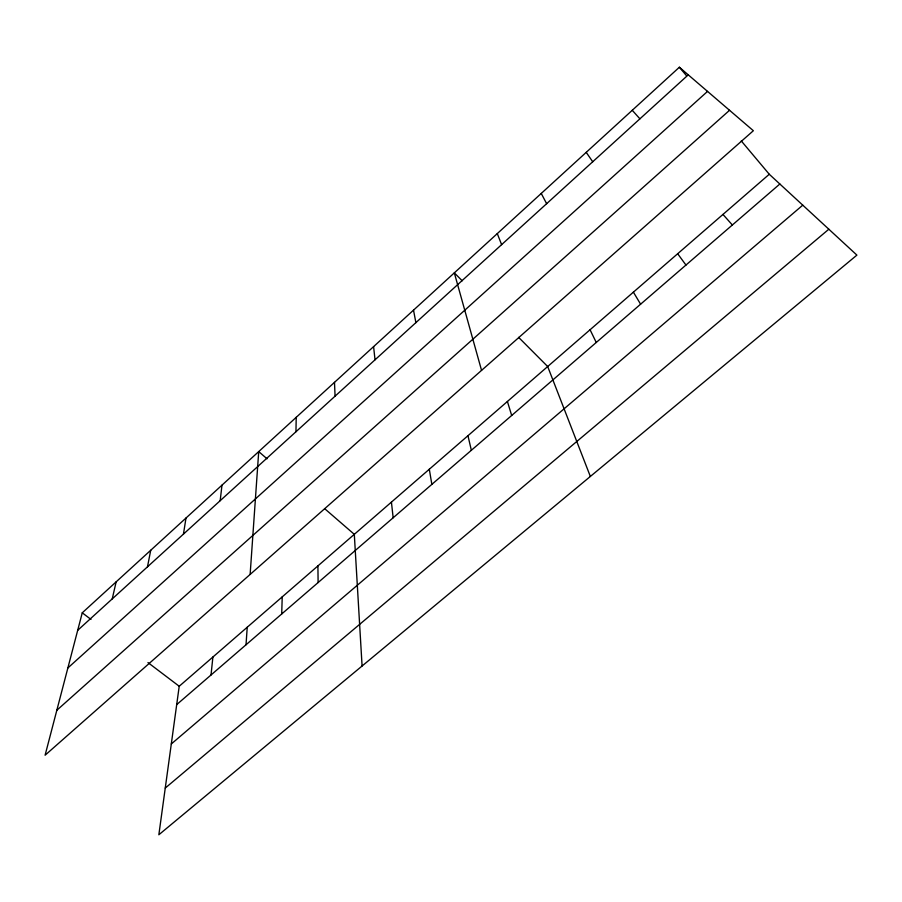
<?xml version="1.0" encoding="UTF-8"?>
<svg xmlns="http://www.w3.org/2000/svg" width="902" height="902" viewBox="0 0 902 902"><rect width="100%" height="100%" fill="white"/><g stroke="black" fill="none" stroke-linecap="round" stroke-linejoin="round"><path stroke-width="1.35" d="M295.957 431.754L296.206 417.333M281.706 613.98L282.225 596.876M246.02 644.783L247.227 627.24M250.136 574.427L258.716 451.586L267.048 458.802M211.023 674.989L212.895 657.028M220.178 500.7L221.982 485.152M769.271 174.255L179.216 686.253L158.853 834.767L856.9 255.119L769.271 174.255L741.297 140.949M183.456 534.108L185.992 518.03M147.477 566.839L150.724 550.254M112.231 598.905L116.155 581.846M82.262 612.819L45.1 755.211L753.362 130.722L679.375 67.233L82.262 612.819L90.989 619.426M77.685 630.329L688.249 74.855M67.864 667.976L707.529 91.395M56.826 710.269L729.549 110.281M176.702 704.609L779.847 184.008M171.301 743.97L802.769 205.16M165.258 788.066L828.837 229.221M147.951 662.564L179.216 686.253M324.573 508.593L354.306 534.334L362.085 666.003M462.219 280.793L454.326 272.866L481.555 370.384M518.616 337.359L547.683 366.528L590.348 476.459M632.257 110.292L639.913 118.827M722.964 214.439L732.368 225.004M679.375 67.233L686.546 75.768M677.673 253.733L685.96 265.053M586.232 152.348L592.715 161.762M633.396 292.158L640.6 304.2M541.256 193.434L546.635 203.694M590.077 329.749L596.256 342.478M497.295 233.595L501.613 244.656M507.409 401.48L511.682 415.472M467.958 435.711L471.351 450.29M413.522 310.141L415.878 322.657M429.307 469.243L431.855 484.385M391.423 502.11L393.159 517.782M373.586 346.639L375.029 359.808M334.495 382.358L335.07 396.17M317.91 565.904L318.113 582.557"/></g></svg>
